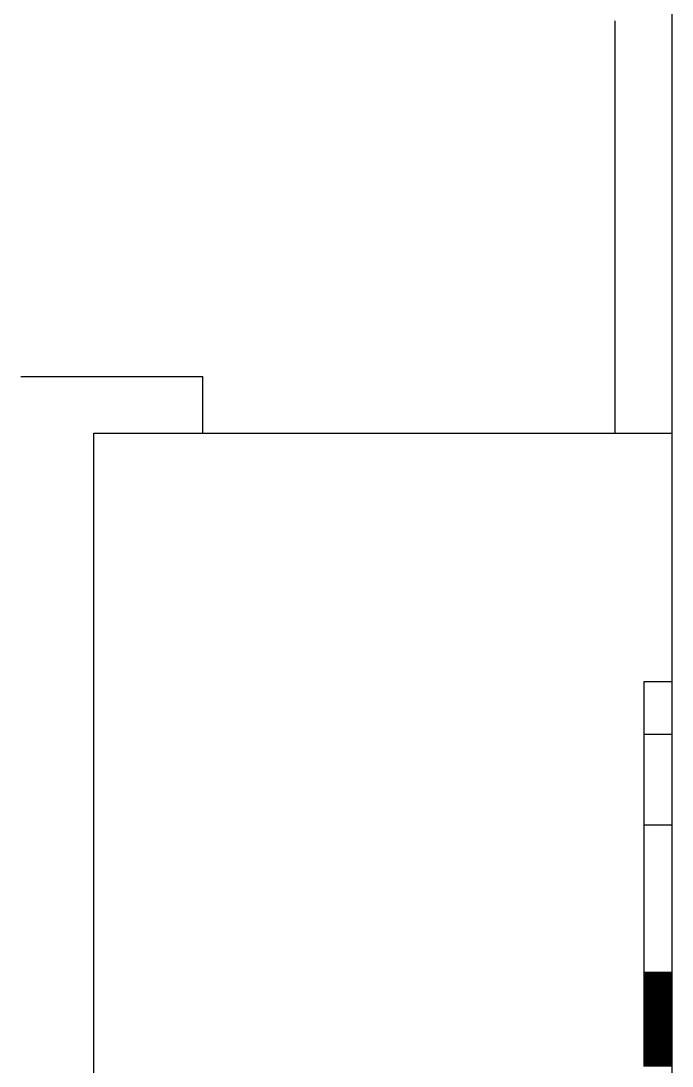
# Model space of a CAD drawing. Header units: metres. Extents: x 322 to 396.8, y -0.1 to 13.
# Drawn here: x 333.76 to 336.054, y 3.917 to 7.604 of the extents above; entities that cross this region are included whole.
import ezdxf

# ---------------------------------------------------------------- set-up
doc = ezdxf.new("R2010")
doc.units = ezdxf.units.M
doc.layers.add('A-WALL', color=7, linetype='Continuous')

msp = doc.modelspace()

# ---------------------------------------------------------------- linework, layer by layer
at = {"color": 8}
for p, q in [((335.8544, 6.15), (335.8544, 7.6039)), ((333.7597, 6.35), (333.7818, 6.35)), ((333.7818, 6.35), (333.8743, 6.35)), ((333.8743, 6.35), (333.9608, 6.35)), ((333.9608, 6.35), (334.0408, 6.35)), ((334.0408, 6.35), (334.1137, 6.35)), ((334.1137, 6.35), (334.1791, 6.35)), ((334.1791, 6.35), (334.2367, 6.35)), ((334.2367, 6.35), (334.286, 6.35)), ((334.286, 6.35), (334.3267, 6.35)), ((334.3267, 6.35), (334.3587, 6.35)), ((334.3587, 6.35), (334.3817, 6.35)), ((334.3817, 6.35), (334.3955, 6.35)), ((334.3955, 6.35), (334.4002, 6.35)), ((334.4002, 6.15), (334.4002, 6.35)), ((334.0169, 6.15), (336.0544, 6.15)), ((334.0169, 3.45), (334.0169, 6.15)), ((335.9544, 5.2728), (335.9544, 5.0873)), ((336.0544, 5.2728), (335.9544, 5.2728)), ((335.9544, 5.0873), (335.9544, 4.7665)), ((336.0544, 5.0873), (335.9544, 5.0873)), ((335.9544, 4.7665), (335.9544, 4.2479)), ((336.0544, 4.7665), (335.9544, 4.7665)), ((336.0544, 4.2479), (335.9544, 4.2479)), ((336.0544, 4.2479), (335.9544, 4.2479)), ((335.9544, 4.2479), (335.9544, 4.2478)), ((336.0544, 4.2478), (335.9544, 4.2478)), ((335.9544, 4.2478), (335.9544, 4.2476)), ((336.0544, 4.2476), (335.9544, 4.2476)), ((335.9544, 4.2476), (335.9544, 4.2474)), ((336.0544, 4.2474), (335.9544, 4.2474)), ((335.9544, 4.2474), (335.9544, 4.2471)), ((336.0544, 4.2471), (335.9544, 4.2471)), ((335.9544, 4.2471), (335.9544, 4.2467)), ((336.0544, 4.2467), (335.9544, 4.2467)), ((335.9544, 4.2467), (335.9544, 4.2463)), ((336.0544, 4.2463), (335.9544, 4.2463)), ((335.9544, 4.2463), (335.9544, 4.2459)), ((336.0544, 4.2459), (335.9544, 4.2459)), ((335.9544, 4.2459), (335.9544, 4.2453)), ((336.0544, 4.2453), (335.9544, 4.2453)), ((335.9544, 4.2453), (335.9544, 4.2447)), ((336.0544, 4.2447), (335.9544, 4.2447)), ((335.9544, 4.2447), (335.9544, 4.2441)), ((336.0544, 4.2441), (335.9544, 4.2441)), ((335.9544, 4.2441), (335.9544, 4.2433)), ((336.0544, 4.2433), (335.9544, 4.2433)), ((335.9544, 4.2433), (335.9544, 4.2425)), ((336.0544, 4.2425), (335.9544, 4.2425)), ((335.9544, 4.2425), (335.9544, 4.2417)), ((336.0544, 4.2417), (335.9544, 4.2417)), ((335.9544, 4.2417), (335.9544, 4.2408)), ((336.0544, 4.2408), (335.9544, 4.2408)), ((335.9544, 4.2408), (335.9544, 4.2398)), ((336.0544, 4.2398), (335.9544, 4.2398)), ((335.9544, 4.2398), (335.9544, 4.2388)), ((336.0544, 4.2388), (335.9544, 4.2388)), ((335.9544, 4.2388), (335.9544, 4.2377)), ((336.0544, 4.2377), (335.9544, 4.2377)), ((335.9544, 4.2377), (335.9544, 4.2365)), ((336.0544, 4.2365), (335.9544, 4.2365)), ((335.9544, 4.2365), (335.9544, 4.2353)), ((336.0544, 4.2353), (335.9544, 4.2353)), ((335.9544, 4.2353), (335.9544, 4.234)), ((336.0544, 4.234), (335.9544, 4.234)), ((335.9544, 4.234), (335.9544, 4.2327)), ((336.0544, 4.2327), (335.9544, 4.2327)), ((335.9544, 4.2327), (335.9544, 4.2313)), ((336.0544, 4.2313), (335.9544, 4.2313)), ((335.9544, 4.2313), (335.9544, 4.2299)), ((336.0544, 4.2299), (335.9544, 4.2299)), ((335.9544, 4.2299), (335.9544, 4.2284)), ((336.0544, 4.2284), (335.9544, 4.2284)), ((335.9544, 4.2284), (335.9544, 4.2268)), ((336.0544, 4.2268), (335.9544, 4.2268)), ((335.9544, 4.2268), (335.9544, 4.2252)), ((336.0544, 4.2252), (335.9544, 4.2252)), ((335.9544, 4.2252), (335.9544, 4.2235)), ((336.0544, 4.2235), (335.9544, 4.2235)), ((335.9544, 4.2235), (335.9544, 4.2218)), ((336.0544, 4.2218), (335.9544, 4.2218)), ((335.9544, 4.2218), (335.9544, 4.22)), ((336.0544, 4.22), (335.9544, 4.22)), ((335.9544, 4.22), (335.9544, 4.2182)), ((336.0544, 4.2182), (335.9544, 4.2182)), ((335.9544, 4.2182), (335.9544, 4.2163)), ((336.0544, 4.2163), (335.9544, 4.2163)), ((335.9544, 4.2163), (335.9544, 4.2144)), ((336.0544, 4.2144), (335.9544, 4.2144)), ((335.9544, 4.2144), (335.9544, 4.2124)), ((336.0544, 4.2124), (335.9544, 4.2124)), ((335.9544, 4.2124), (335.9544, 4.2104)), ((336.0544, 4.2104), (335.9544, 4.2104)), ((335.9544, 4.2104), (335.9544, 4.2083)), ((336.0544, 4.2083), (335.9544, 4.2083)), ((335.9544, 4.2083), (335.9544, 4.2061)), ((336.0544, 4.2061), (335.9544, 4.2061)), ((335.9544, 4.2061), (335.9544, 4.204)), ((336.0544, 4.204), (335.9544, 4.204)), ((335.9544, 4.204), (335.9544, 4.2017)), ((336.0544, 4.2017), (335.9544, 4.2017)), ((335.9544, 4.2017), (335.9544, 4.1995)), ((336.0544, 4.1995), (335.9544, 4.1995)), ((335.9544, 4.1995), (335.9544, 4.1971)), ((336.0544, 4.1971), (335.9544, 4.1971)), ((335.9544, 4.1971), (335.9544, 4.1948)), ((336.0544, 4.1948), (335.9544, 4.1948)), ((335.9544, 4.1948), (335.9544, 4.1924)), ((336.0544, 4.1924), (335.9544, 4.1924)), ((335.9544, 4.1924), (335.9544, 4.1899)), ((336.0544, 4.1899), (335.9544, 4.1899)), ((335.9544, 4.1899), (335.9544, 4.1874)), ((336.0544, 4.1874), (335.9544, 4.1874)), ((335.9544, 4.1874), (335.9544, 4.1849)), ((336.0544, 4.1849), (335.9544, 4.1849)), ((335.9544, 4.1849), (335.9544, 4.1823)), ((336.0544, 4.1823), (335.9544, 4.1823)), ((335.9544, 4.1823), (335.9544, 4.1797)), ((336.0544, 4.1797), (335.9544, 4.1797)), ((335.9544, 4.1797), (335.9544, 4.1771)), ((336.0544, 4.1771), (335.9544, 4.1771)), ((335.9544, 4.1771), (335.9544, 4.1744)), ((336.0544, 4.1744), (335.9544, 4.1744)), ((335.9544, 4.1744), (335.9544, 4.1717)), ((336.0544, 4.1717), (335.9544, 4.1717)), ((335.9544, 4.1717), (335.9544, 4.1689)), ((336.0544, 4.1689), (335.9544, 4.1689)), ((335.9544, 4.1689), (335.9544, 4.1662)), ((336.0544, 4.1662), (335.9544, 4.1662)), ((335.9544, 4.1662), (335.9544, 4.1633)), ((336.0544, 4.1633), (335.9544, 4.1633)), ((335.9544, 4.1633), (335.9544, 4.1605)), ((336.0544, 4.1605), (335.9544, 4.1605)), ((335.9544, 4.1605), (335.9544, 4.1576)), ((336.0544, 4.1576), (335.9544, 4.1576)), ((335.9544, 4.1576), (335.9544, 4.1547)), ((336.0544, 4.1547), (335.9544, 4.1547)), ((335.9544, 4.1547), (335.9544, 4.1518)), ((336.0544, 4.1518), (335.9544, 4.1518)), ((335.9544, 4.1518), (335.9544, 4.1488)), ((336.0544, 4.1488), (335.9544, 4.1488)), ((335.9544, 4.1488), (335.9544, 4.1458)), ((336.0544, 4.1458), (335.9544, 4.1458)), ((335.9544, 4.1458), (335.9544, 4.1428)), ((336.0544, 4.1428), (335.9544, 4.1428)), ((335.9544, 4.1428), (335.9544, 4.1398)), ((336.0544, 4.1398), (335.9544, 4.1398)), ((335.9544, 4.1398), (335.9544, 4.1367)), ((336.0544, 4.1367), (335.9544, 4.1367)), ((335.9544, 4.1367), (335.9544, 4.1336)), ((336.0544, 4.1336), (335.9544, 4.1336)), ((335.9544, 4.1336), (335.9544, 4.1305)), ((336.0544, 4.1305), (335.9544, 4.1305)), ((335.9544, 4.1305), (335.9544, 4.1274)), ((336.0544, 4.1274), (335.9544, 4.1274)), ((335.9544, 4.1274), (335.9544, 4.1243)), ((336.0544, 4.1243), (335.9544, 4.1243)), ((335.9544, 4.1243), (335.9544, 4.1211)), ((336.0544, 4.1211), (335.9544, 4.1211)), ((335.9544, 4.1211), (335.9544, 4.118)), ((336.0544, 4.118), (335.9544, 4.118)), ((335.9544, 4.118), (335.9544, 4.1148)), ((336.0544, 4.1148), (335.9544, 4.1148)), ((335.9544, 4.1148), (335.9544, 4.1116)), ((336.0544, 4.1116), (335.9544, 4.1116)), ((335.9544, 4.1116), (335.9544, 4.1084)), ((336.0544, 4.1084), (335.9544, 4.1084)), ((335.9544, 4.1084), (335.9544, 4.1052)), ((336.0544, 4.1052), (335.9544, 4.1052)), ((335.9544, 4.1052), (335.9544, 4.102)), ((336.0544, 4.102), (335.9544, 4.102)), ((335.9544, 4.102), (335.9544, 4.0987)), ((336.0544, 4.0987), (335.9544, 4.0987)), ((335.9544, 4.0987), (335.9544, 4.0955)), ((336.0544, 4.0955), (335.9544, 4.0955)), ((335.9544, 4.0955), (335.9544, 4.0923)), ((336.0544, 4.0923), (335.9544, 4.0923)), ((335.9544, 4.0923), (335.9544, 4.089)), ((336.0544, 4.089), (335.9544, 4.089)), ((335.9544, 4.089), (335.9544, 4.0858)), ((336.0544, 4.0858), (335.9544, 4.0858)), ((335.9544, 4.0858), (335.9544, 4.0825)), ((336.0544, 4.0825), (335.9544, 4.0825)), ((335.9544, 4.0825), (335.9544, 4.0793)), ((336.0544, 4.0793), (335.9544, 4.0793)), ((335.9544, 4.0793), (335.9544, 4.076)), ((336.0544, 4.076), (335.9544, 4.076)), ((335.9544, 4.076), (335.9544, 4.0728)), ((336.0544, 4.0728), (335.9544, 4.0728)), ((335.9544, 4.0728), (335.9544, 4.0696)), ((336.0544, 4.0696), (335.9544, 4.0696)), ((335.9544, 4.0696), (335.9544, 4.0663)), ((336.0544, 4.0663), (335.9544, 4.0663)), ((335.9544, 4.0663), (335.9544, 4.0631)), ((336.0544, 4.0631), (335.9544, 4.0631)), ((335.9544, 4.0631), (335.9544, 4.0599)), ((336.0544, 4.0599), (335.9544, 4.0599)), ((335.9544, 4.0599), (335.9544, 4.0567)), ((336.0544, 4.0567), (335.9544, 4.0567)), ((335.9544, 4.0567), (335.9544, 4.0535)), ((336.0544, 4.0535), (335.9544, 4.0535)), ((335.9544, 4.0535), (335.9544, 4.0503)), ((336.0544, 4.0503), (335.9544, 4.0503)), ((335.9544, 4.0503), (335.9544, 4.0471)), ((336.0544, 4.0471), (335.9544, 4.0471)), ((335.9544, 4.0471), (335.9544, 4.0439)), ((336.0544, 4.0439), (335.9544, 4.0439)), ((335.9544, 4.0439), (335.9544, 4.0408)), ((336.0544, 4.0408), (335.9544, 4.0408)), ((335.9544, 4.0408), (335.9544, 4.0377)), ((336.0544, 4.0377), (335.9544, 4.0377)), ((335.9544, 4.0377), (335.9544, 4.0345)), ((336.0544, 4.0345), (335.9544, 4.0345)), ((335.9544, 4.0345), (335.9544, 4.0314)), ((336.0544, 4.0314), (335.9544, 4.0314)), ((335.9544, 4.0314), (335.9544, 4.0284)), ((336.0544, 4.0284), (335.9544, 4.0284)), ((335.9544, 4.0284), (335.9544, 4.0253)), ((336.0544, 4.0253), (335.9544, 4.0253)), ((335.9544, 4.0253), (335.9544, 4.0223)), ((336.0544, 4.0223), (335.9544, 4.0223)), ((335.9544, 4.0223), (335.9544, 4.0193)), ((336.0544, 4.0193), (335.9544, 4.0193)), ((335.9544, 4.0193), (335.9544, 4.0163)), ((336.0544, 4.0163), (335.9544, 4.0163)), ((335.9544, 4.0163), (335.9544, 4.0133)), ((336.0544, 4.0133), (335.9544, 4.0133)), ((335.9544, 4.0133), (335.9544, 4.0104)), ((336.0544, 4.0104), (335.9544, 4.0104)), ((335.9544, 4.0104), (335.9544, 4.0075)), ((336.0544, 4.0075), (335.9544, 4.0075)), ((335.9544, 4.0075), (335.9544, 4.0046)), ((336.0544, 4.0046), (335.9544, 4.0046)), ((335.9544, 4.0046), (335.9544, 4.0017)), ((336.0544, 4.0017), (335.9544, 4.0017)), ((335.9544, 4.0017), (335.9544, 3.9989)), ((336.0544, 3.9989), (335.9544, 3.9989)), ((335.9544, 3.9989), (335.9544, 3.9961)), ((336.0544, 3.9961), (335.9544, 3.9961)), ((335.9544, 3.9961), (335.9544, 3.9934)), ((336.0544, 3.9934), (335.9544, 3.9934)), ((335.9544, 3.9934), (335.9544, 3.9907)), ((336.0544, 3.9907), (335.9544, 3.9907)), ((335.9544, 3.9907), (335.9544, 3.988)), ((336.0544, 3.988), (335.9544, 3.988)), ((335.9544, 3.988), (335.9544, 3.9854)), ((336.0544, 3.9854), (335.9544, 3.9854)), ((335.9544, 3.9854), (335.9544, 3.9827)), ((336.0544, 3.9827), (335.9544, 3.9827)), ((335.9544, 3.9827), (335.9544, 3.9802)), ((336.0544, 3.9802), (335.9544, 3.9802)), ((335.9544, 3.9802), (335.9544, 3.9776)), ((336.0544, 3.9776), (335.9544, 3.9776)), ((335.9544, 3.9776), (335.9544, 3.9752)), ((336.0544, 3.9752), (335.9544, 3.9752)), ((335.9544, 3.9752), (335.9544, 3.9727)), ((336.0544, 3.9727), (335.9544, 3.9727)), ((335.9544, 3.9727), (335.9544, 3.9703)), ((336.0544, 3.9703), (335.9544, 3.9703)), ((335.9544, 3.9703), (335.9544, 3.9679)), ((336.0544, 3.9679), (335.9544, 3.9679)), ((335.9544, 3.9679), (335.9544, 3.9656)), ((336.0544, 3.9656), (335.9544, 3.9656)), ((335.9544, 3.9656), (335.9544, 3.9633)), ((336.0544, 3.9633), (335.9544, 3.9633)), ((335.9544, 3.9633), (335.9544, 3.9611)), ((336.0544, 3.9611), (335.9544, 3.9611)), ((335.9544, 3.9611), (335.9544, 3.9589)), ((336.0544, 3.9589), (335.9544, 3.9589)), ((335.9544, 3.9589), (335.9544, 3.9568)), ((336.0544, 3.9568), (335.9544, 3.9568)), ((335.9544, 3.9568), (335.9544, 3.9547)), ((336.0544, 3.9547), (335.9544, 3.9547)), ((335.9544, 3.9547), (335.9544, 3.9527)), ((336.0544, 3.9527), (335.9544, 3.9527)), ((335.9544, 3.9527), (335.9544, 3.9507)), ((336.0544, 3.9507), (335.9544, 3.9507)), ((335.9544, 3.9507), (335.9544, 3.9488)), ((336.0544, 3.9488), (335.9544, 3.9488)), ((335.9544, 3.9488), (335.9544, 3.9469)), ((336.0544, 3.9469), (335.9544, 3.9469)), ((335.9544, 3.9469), (335.9544, 3.9451)), ((336.0544, 3.9451), (335.9544, 3.9451)), ((335.9544, 3.9451), (335.9544, 3.9433)), ((336.0544, 3.9433), (335.9544, 3.9433)), ((335.9544, 3.9433), (335.9544, 3.9416)), ((336.0544, 3.9416), (335.9544, 3.9416)), ((335.9544, 3.9416), (335.9544, 3.9399)), ((336.0544, 3.9399), (335.9544, 3.9399)), ((335.9544, 3.9399), (335.9544, 3.9383)), ((336.0544, 3.9383), (335.9544, 3.9383)), ((335.9544, 3.9383), (335.9544, 3.9367)), ((336.0544, 3.9367), (335.9544, 3.9367)), ((335.9544, 3.9367), (335.9544, 3.9352)), ((336.0544, 3.9352), (335.9544, 3.9352)), ((335.9544, 3.9352), (335.9544, 3.9338)), ((336.0544, 3.9338), (335.9544, 3.9338)), ((335.9544, 3.9338), (335.9544, 3.9324)), ((336.0544, 3.9324), (335.9544, 3.9324)), ((335.9544, 3.9324), (335.9544, 3.931)), ((336.0544, 3.931), (335.9544, 3.931)), ((335.9544, 3.931), (335.9544, 3.9298)), ((336.0544, 3.9298), (335.9544, 3.9298)), ((335.9544, 3.9298), (335.9544, 3.9286)), ((336.0544, 3.9286), (335.9544, 3.9286)), ((335.9544, 3.9286), (335.9544, 3.9274)), ((336.0544, 3.9274), (335.9544, 3.9274)), ((335.9544, 3.9274), (335.9544, 3.9263)), ((336.0544, 3.9263), (335.9544, 3.9263)), ((335.9544, 3.9263), (335.9544, 3.9253)), ((336.0544, 3.9253), (335.9544, 3.9253)), ((335.9544, 3.9253), (335.9544, 3.9243)), ((336.0544, 3.9243), (335.9544, 3.9243)), ((335.9544, 3.9243), (335.9544, 3.9234)), ((336.0544, 3.9234), (335.9544, 3.9234)), ((335.9544, 3.9234), (335.9544, 3.9225)), ((336.0544, 3.9225), (335.9544, 3.9225)), ((335.9544, 3.9225), (335.9544, 3.9218)), ((336.0544, 3.9218), (335.9544, 3.9218)), ((335.9544, 3.9218), (335.9544, 3.921)), ((336.0544, 3.921), (335.9544, 3.921)), ((335.9544, 3.921), (335.9544, 3.9204)), ((336.0544, 3.9204), (335.9544, 3.9204)), ((335.9544, 3.9204), (335.9544, 3.9198)), ((336.0544, 3.9198), (335.9544, 3.9198)), ((335.9544, 3.9198), (335.9544, 3.9192)), ((336.0544, 3.9192), (335.9544, 3.9192)), ((335.9544, 3.9192), (335.9544, 3.9187)), ((336.0544, 3.9187), (335.9544, 3.9187)), ((335.9544, 3.9187), (335.9544, 3.9183)), ((336.0544, 3.9183), (335.9544, 3.9183)), ((335.9544, 3.9183), (335.9544, 3.918)), ((336.0544, 3.918), (335.9544, 3.918)), ((335.9544, 3.918), (335.9544, 3.9177)), ((336.0544, 3.9177), (335.9544, 3.9177)), ((335.9544, 3.9177), (335.9544, 3.9175)), ((336.0544, 3.9175), (335.9544, 3.9175)), ((335.9544, 3.9175), (335.9544, 3.9173)), ((336.0544, 3.9173), (335.9544, 3.9173)), ((335.9544, 3.9173), (335.9544, 3.9172)), ((336.0544, 3.9172), (335.9544, 3.9172))]:
    msp.add_line(p, q, dxfattribs=at)
at = {"layer": 'A-WALL', "color": 11}
msp.add_line((336.0544, -0.09), (336.0544, 7.88), dxfattribs=at)

doc.saveas('drawing.dxf')
